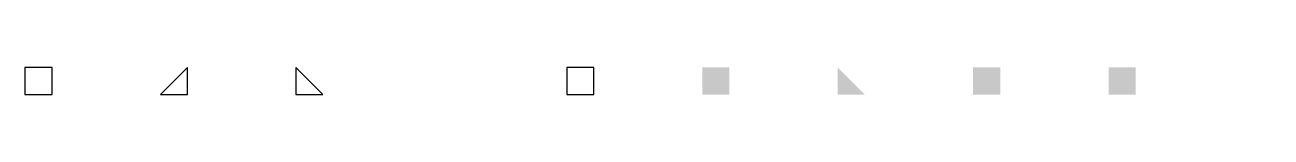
# Model space of a CAD drawing. Header units: metres. Extents: x -102 to 92, y 0 to 2.
# Drawn here: x 0 to 92, y 0 to 2 of the extents above; entities outside this region: 1.
import ezdxf

# ---------------------------------------------------------------- set-up
doc = ezdxf.new("R2010")
doc.units = ezdxf.units.M

msp = doc.modelspace()

# ---------------------------------------------------------------- linework, layer by layer
at = {"extrusion": (0, 0, -1)}
msp.add_solid([(100, 0), (102, 0), (100, 2), (102, 2)], dxfattribs=at)
for points in [[(50, 0), (52, 0), (50, 2), (52, 2)], [(60, 0), (62, 0), (60, 2)], [(70, 0, 5), (72, 0, 5), (70, 2, 5), (72, 2, 5)], [(90, 0), (92, 0), (92, 0)]]:
    msp.add_solid(points)
msp.add_trace([(80, 0), (82, 0), (80, 2), (82, 2)])
for points in [[(0, 0), (2, 0), (2, 2), (0, 2)], [(10, 0), (12, 0), (12, 2, 1)], [(20, 0), (22, 0), (22, 0), (20, 2)], [(30, 0), (30, 0), (30, 0)]]:
    msp.add_3dface(points)
at = {"color": 1}
msp.add_3dface([(40, 0), (42, 0), (42, 2), (40, 2)], dxfattribs=at)

doc.saveas('drawing.dxf')
